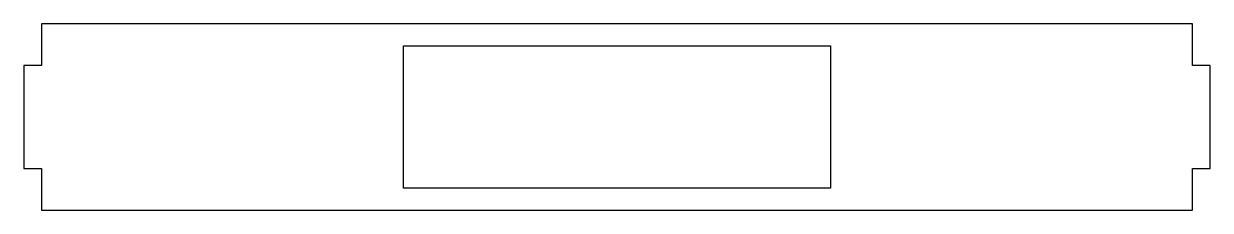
# Model space of a CAD drawing. Header units: millimetres. Extents: x -100 to 100, y -21 to 11.
import ezdxf

# ---------------------------------------------------------------- set-up
doc = ezdxf.new("R2010")
doc.units = ezdxf.units.MM
doc.layers.get('0').update_dxf_attribs({"linetype": 'CONTINUOUS'})

msp = doc.modelspace()

# ---------------------------------------------------------------- linework, layer by layer
for points in [[(97, 3.68), (97, 10.71), (-97, 10.71), (-97, 3.68), (-100, 3.68), (-100, -13.7), (-97, -13.7), (-97, -20.73), (97, -20.73), (97, -13.7), (100, -13.7), (100, 3.68)], [(36, -17.01), (-36, -17.01), (-36, 6.99), (36, 6.99)]]:
    msp.add_lwpolyline(points, close=True)

doc.saveas('drawing.dxf')
